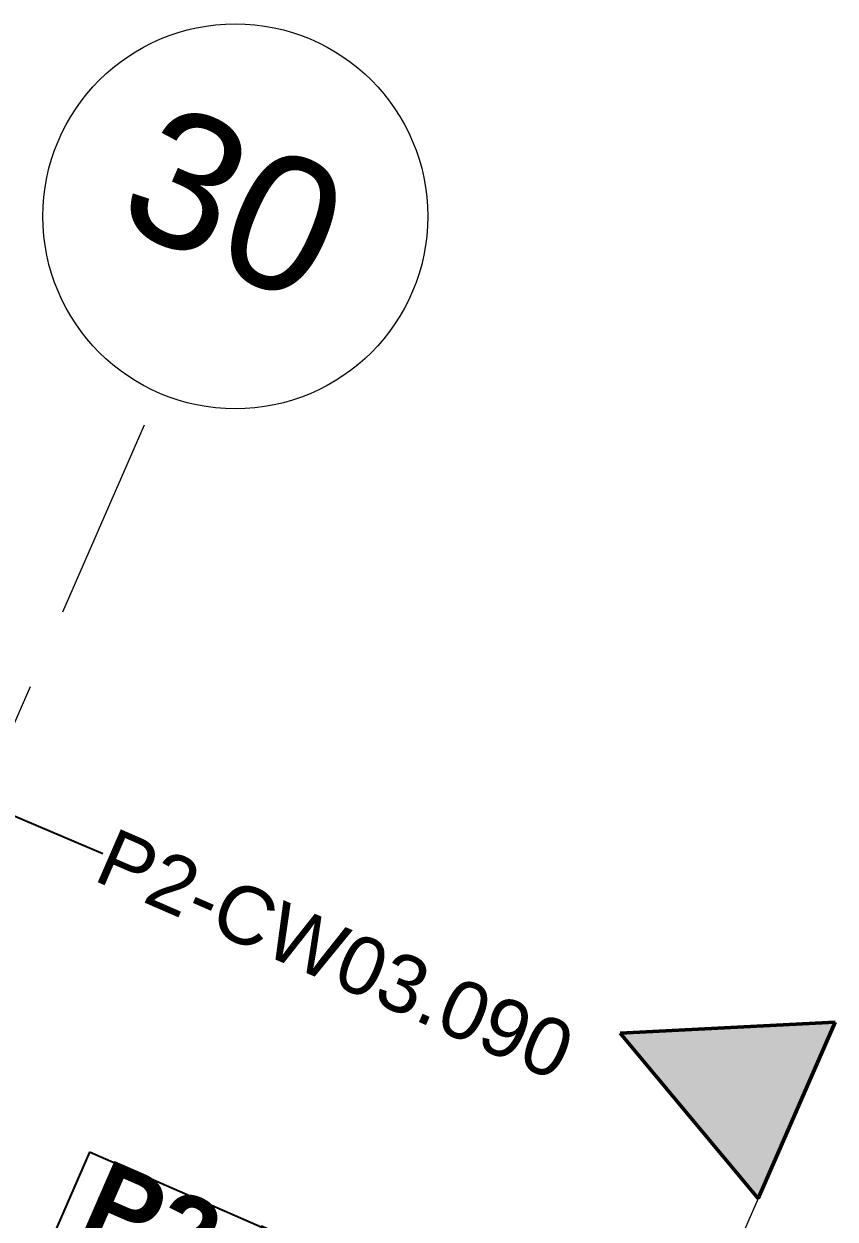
# Model space of a CAD drawing. Header units: millimetres. Extents: x -50172 to 162135, y -142603 to 4572.
# Drawn here: x 19926 to 22034, y -30338 to -27234 of the extents above; entities that cross this region are included whole.
import ezdxf
from ezdxf.enums import TextEntityAlignment as Align

# ---------------------------------------------------------------- set-up
doc = ezdxf.new("R2010")
doc.units = ezdxf.units.MM
doc.header["$MEASUREMENT"] = 0
doc.linetypes.add('Dashed', pattern=[564.444447, 282.222223, -282.222223])
doc.linetypes.add('Double Dashed', pattern=[1093.611073, 529.166651, -211.666656, 141.111112, -211.666656])
for name, color, linetype, lineweight, true_color in [('A-25-M_Curtain_Wall_Pen_No__46', 7, 'Continuous', 35, 0x444444), ('A-95-MC_Marker_Section_P2.Marker_Pen_No__25', 7, 'Continuous', 50, 0x2a2a2a), ('New_A-15-MG_Structural_Grid_Phase_2_Pen_No__222', 7, 'Continuous', 13, 0x65af33)]:
    doc.layers.add(name, color=color, linetype=linetype, lineweight=lineweight, true_color=true_color)
for name, color, linetype, lineweight in [('A-25-M_Curtain_Wall_Pen_No__85', 8, 'Continuous', 20), ('A-95-MC_Marker_Section_P2.Marker_Pen_No__1', 7, 'Continuous', 13), ('New_ArchiCAD Window Markers_Pen_No__1', 7, 'Continuous', 13), ('New_ArchiCAD Window Markers_Pen_No__5', 7, 'Continuous', 25)]:
    doc.layers.add(name, color=color, linetype=linetype, lineweight=lineweight)
for name, color, linetype in [('A-95-MC_Marker_Section_P2.Marker', 7, 'Continuous'), ('New_A-15-MG_Structural_Grid_Phase_2', 7, 'Continuous'), ('New_A-25-M_Wall_Ext', 7, 'Continuous'), ('New_ArchiCAD Window Markers', 7, 'Continuous')]:
    doc.layers.add(name, color=color, linetype=linetype)
doc.styles.add('GENERATED_STYLE_1', font='')
doc.styles.add('GENERATED_STYLE_4', font='')
doc.styles.get('GENERATED_STYLE_1').set_extended_font_data('Arial', bold=True)
doc.styles.get('GENERATED_STYLE_4').set_extended_font_data('Swis721 BT')
doc.dimstyles.new('GENERATED_STYLE__1', dxfattribs={"dimtxt": 0.18, "dimasz": 273.6, "dimexe": 0.18, "dimexo": 0.0625, "dimgap": 0.09, "dimtad": 0, "dimtih": 1, "dimtoh": 1, "dimdec": 4, "dimzin": 0, "dimdsep": 46, "dimcen": 0.09, "dimadec": 0, "dimazin": 0, "dimtfac": 1, "dimtdec": 4, "dimtmove": 0, "dimatfit": 3, "dimldrblk": 'ARROWHEAD_5', "dimfxl": 1, "dimtolj": 1, "dimtzin": 0, "dimarcsym": 0})

# ---------------------------------------------------------------- blocks, each defined once
blk = doc.blocks.new('Window Stamp 18')
at = {"layer": 'New_ArchiCAD Window Markers_Pen_No__5', "linetype": 'Continuous'}
for p, q in [((838.5, -285), (-838.5, -285)), ((-838.5, -285), (-838.5, -599.3)), ((838.5, -285), (-838.5, -285)), ((838.5, -599.3), (838.5, -285)), ((-838.5, -599.3), (838.5, -599.3))]:
    blk.add_line(p, q, dxfattribs=at)
at = {"layer": 'New_ArchiCAD Window Markers_Pen_No__1', "style": 'GENERATED_STYLE_1'}
blk.add_attdef('AC_WIDO_ID', text='', height=200, rotation=180, dxfattribs=at).set_placement((762.3, -219.9), align=Align.BOTTOM_LEFT)
blk = doc.blocks.new('Wall_5_1', base_point=(22006.6, -31651.4))
at = {"layer": 'New_ArchiCAD Window Markers'}
ref = blk.add_blockref('Window Stamp 18', (20625.4, -31049.1), dxfattribs=dict(at, rotation=156.4404115839876))
ref.add_attrib('AC_WIDO_ID', 'P2-W03.029', dxfattribs={"layer": 'New_ArchiCAD Window Markers_Pen_No__1', "color": 7, "height": 200, "rotation": 336.4404, "style": 'GENERATED_STYLE_1'}).set_placement((20040.5, -30418.1), align=Align.BOTTOM_LEFT)
blk = doc.blocks.new('ARROWHEAD_5')
at = {"color": 0, "linetype": 'Continuous', "lineweight": 0}
blk.add_line((0, 0), (-1, 0), dxfattribs=at)
blk.add_solid([(-1, 0.2679), (0, 0), (-1, -0.2679), (-1, 0.2679)], dxfattribs=at)
blk = doc.blocks.new('Standard grid marker_32')
at = {"layer": 'New_A-15-MG_Structural_Grid_Phase_2_Pen_No__222', "linetype": 'Double Dashed'}
blk.add_line((20268.4, 0), (27450.4, 0), dxfattribs=at)
at = {"layer": 'New_A-15-MG_Structural_Grid_Phase_2_Pen_No__222', "linetype": 'Continuous'}
blk.add_circle((27950.4, 0), 500, dxfattribs=at)
at = {"layer": 'New_A-15-MG_Structural_Grid_Phase_2_Pen_No__222', "style": 'GENERATED_STYLE_4'}
for tag, p in [('AC_MarkerText_1_0', (-500, 36.5)), ('AC_MarkerText_1_1', (27950.4, 36.5))]:
    blk.add_attdef(tag, text='', height=350, rotation=270, dxfattribs=at).set_placement(p, align=Align.MIDDLE_CENTER)
blk = doc.blocks.new('Cutting Plane_2_1', base_point=(21934.2, -30055.5))
at = {"layer": 'A-95-MC_Marker_Section_P2.Marker_Pen_No__25', "linetype": 'Continuous'}
blk.add_hatch(color=256, dxfattribs=at).paths.add_polyline_path([(22034.2, -29826.4), (21834.3, -30284.7), (21475.9, -29855.7)])
at = {"layer": 'A-95-MC_Marker_Section_P2.Marker_Pen_No__1', "linetype": 'Dashed'}
blk.add_line((21834.3, -30284.7), (9757.7, -57980.2), dxfattribs=at)
at = {"layer": 'A-95-MC_Marker_Section_P2.Marker_Pen_No__25', "linetype": 'Continuous'}
for p, q in [((21475.9, -29855.7), (22034.2, -29826.4)), ((22034.2, -29826.4), (21834.3, -30284.7)), ((21834.3, -30284.7), (21475.9, -29855.7))]:
    blk.add_line(p, q, dxfattribs=at)

msp = doc.modelspace()

# ---------------------------------------------------------------- block references
at = {"layer": 'A-95-MC_Marker_Section_P2.Marker'}
msp.add_blockref('Cutting Plane_2_1', (21934.2, -30055.5), dxfattribs=at)
at = {"layer": 'New_A-15-MG_Structural_Grid_Phase_2', "color": 8, "linetype": 'Continuous', "lineweight": 15}
ref = msp.add_blockref('Standard grid marker_32', (9303.8, -53354.1), dxfattribs=dict(at, zscale=1000, rotation=66.44041158399293))
ref.add_attrib('AC_MarkerText_1_1', '30', dxfattribs={"layer": 'New_A-15-MG_Structural_Grid_Phase_2_Pen_No__222', "color": 85, "true_color": 0x65af33, "height": 350, "rotation": 336.4404, "style": 'GENERATED_STYLE_4'}).set_placement((20475.6, -27697.1), align=Align.MIDDLE_CENTER)
at = {"layer": 'New_A-25-M_Wall_Ext', "color": 250, "lineweight": 50, "true_color": 0x2a2a2a}
msp.add_blockref('Wall_5_1', (22006.6, -31651.4), dxfattribs=at)

# ---------------------------------------------------------------- texts
at = {"layer": 'A-25-M_Curtain_Wall_Pen_No__46', "linetype": 'Continuous', "insert": (20131.9, -29388.7), "char_height": 150, "attachment_point": 4, "rotation": 336.4942, "style": 'GENERATED_STYLE_4'}
msp.add_mtext('\\A1;{\\fSwis721 BT|b0|i0|c0|p34;P2-CW03.090}', dxfattribs=at)

# ---------------------------------------------------------------- leaders
at = {"layer": 'A-25-M_Curtain_Wall_Pen_No__85', "linetype": 'Continuous', "annotation_type": 0, "has_hookline": 1, "hookline_direction": 0, "text_width": 1535.7, "horizontal_direction": (0.917019, -0.398843, 0)}
msp.add_leader([(18111.1, -29301.1), (18391.3, -28651.9), (20131.8, -29388.6)], dimstyle='GENERATED_STYLE__1', dxfattribs=at)

doc.saveas('drawing.dxf')
